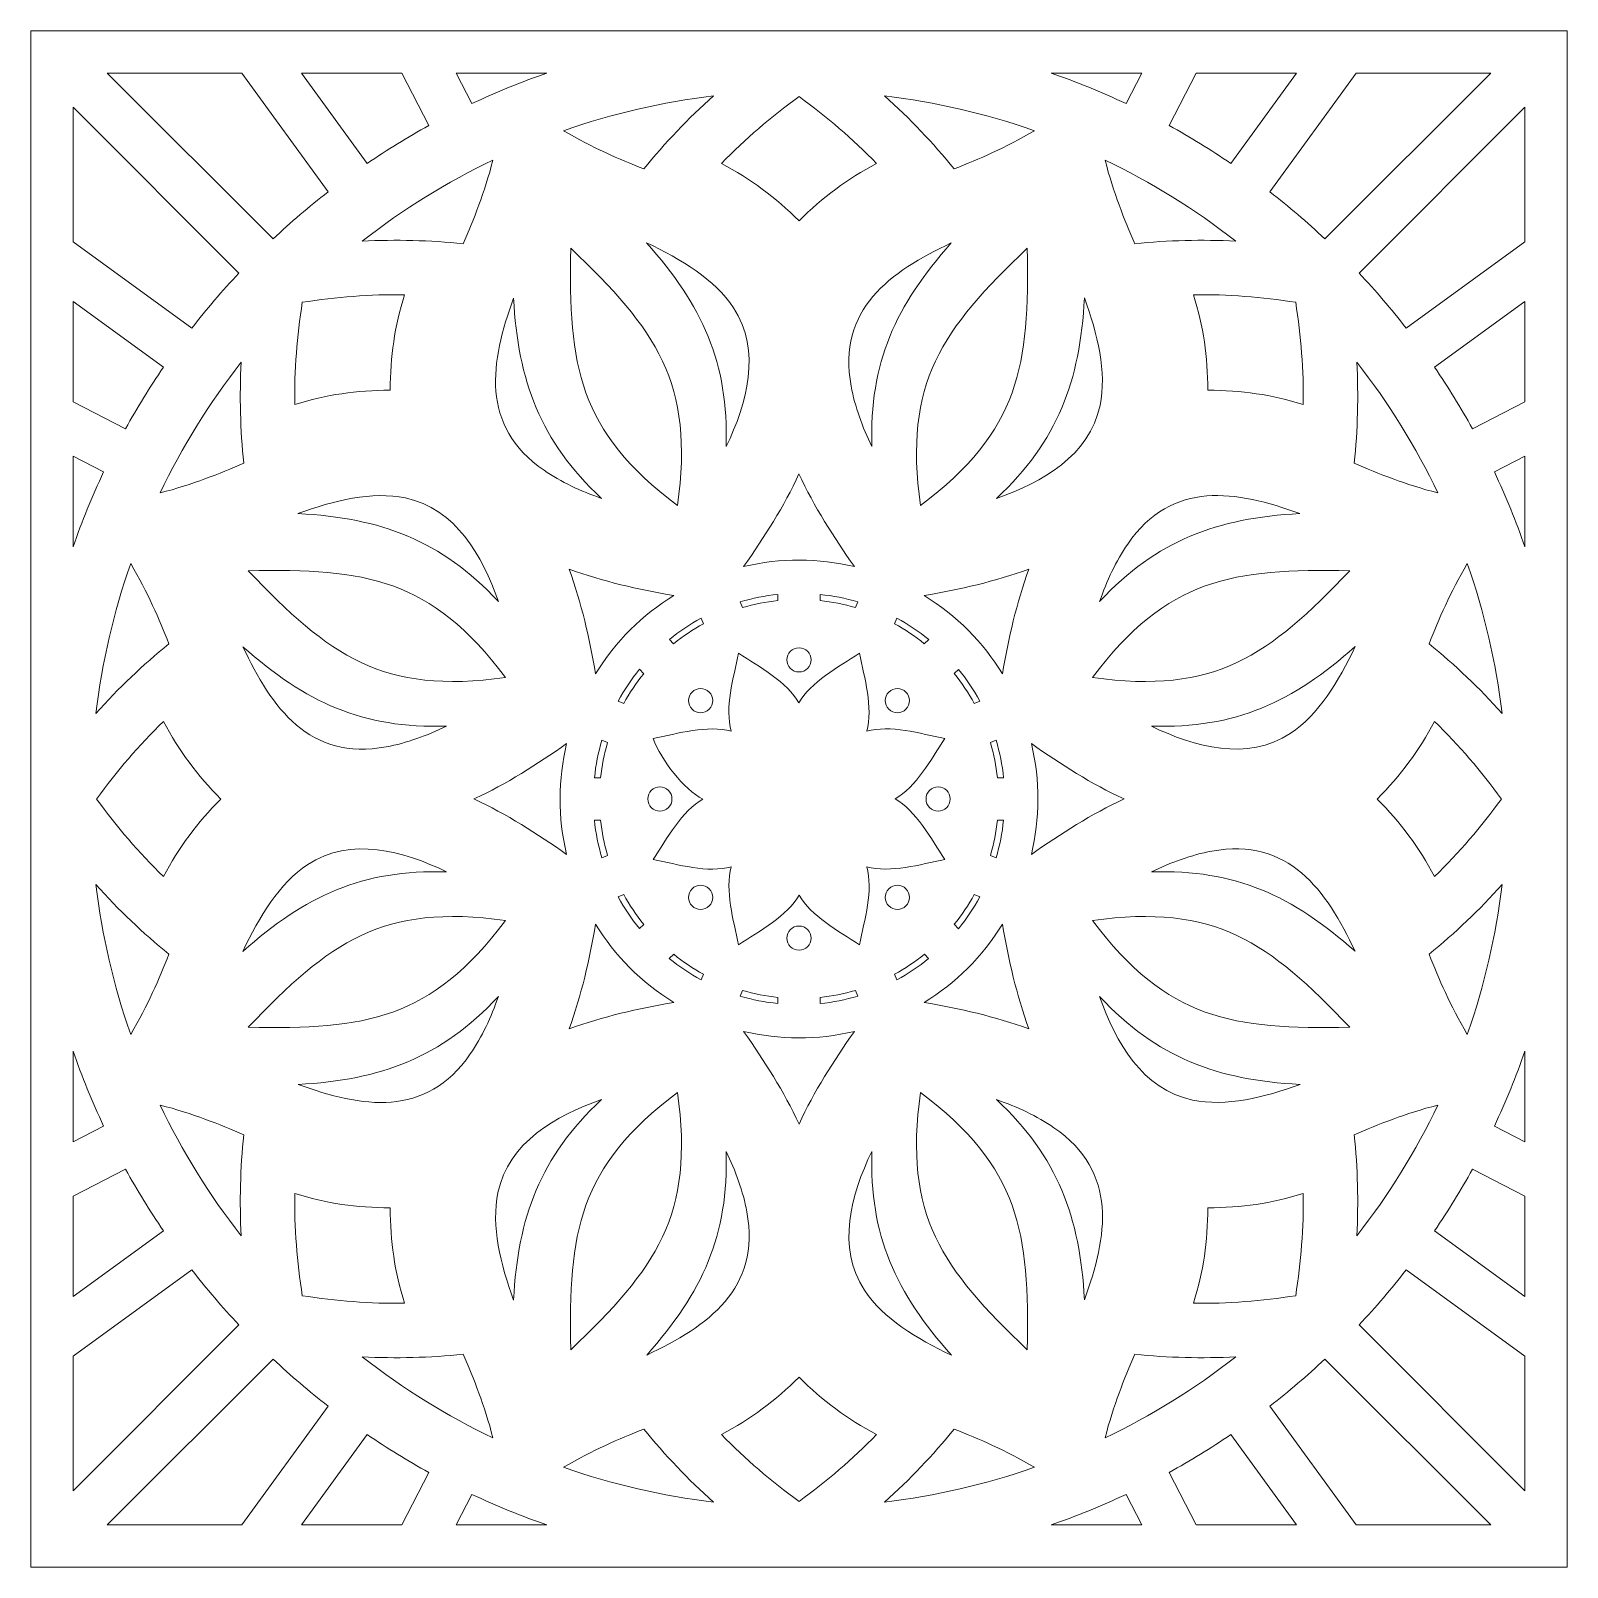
# Model space of a CAD drawing. Header units: centimetres. Extents: x -41.6 to 41.6, y -41.6 to 42.8.
# Drawn here: x -41.58 to -16.18, y -12.7 to 12.7 of the extents above; entities that cross this region are included whole.
import ezdxf

# ---------------------------------------------------------------- set-up
doc = ezdxf.new("R2010")
doc.units = ezdxf.units.CM
doc.header["$MEASUREMENT"] = 0
doc.layers.add('layer 1', color=7, linetype='Continuous')

msp = doc.modelspace()

# ---------------------------------------------------------------- linework, layer by layer
at = {"layer": 'layer 1', "color": 250, "lineweight": 9}
for points, knots in [([(-41.58354, 12.69586), (-41.58354, 12.69586), (-41.58353, -12.70415), (-41.58353, -12.70415), (-41.58353, -12.70415), (-41.58353, -12.70415), (-16.18353, -12.70415), (-16.18353, -12.70415), (-16.18353, -12.70415), (-16.18353, -12.70415), (-16.18353, 12.69585), (-16.18353, 12.69585), (-16.18353, 12.69585), (-16.18353, 12.69585), (-41.58354, 12.69586), (-41.58354, 12.69586)], [0, 0, 0, 0, 0.2, 0.2, 0.2, 0.2, 0.4, 0.4, 0.4, 0.4, 0.6, 0.6, 0.6, 0.6, 1, 1, 1, 1]), ([(-36.66904, 10.03122), (-36.98062, 9.78886), (-37.28351, 9.52997), (-37.57652, 9.25455), (-37.57652, 9.25455), (-37.57652, 9.25455), (-40.31782, 11.99586), (-40.31782, 11.99586), (-40.31782, 11.99586), (-40.31782, 11.99586), (-38.09644, 11.99585), (-38.09644, 11.99585), (-38.09644, 11.99585), (-38.09644, 11.99585), (-36.66904, 10.03122), (-36.66904, 10.03122)], [0, 0, 0, 0, 0.2, 0.2, 0.2, 0.2, 0.4, 0.4, 0.4, 0.4, 0.6, 0.6, 0.6, 0.6, 1, 1, 1, 1]), ([(-35.00419, 11.12734), (-35.35106, 10.9364), (-35.6909, 10.72803), (-36.02241, 10.50223), (-36.02241, 10.50223), (-36.02241, 10.50223), (-37.10759, 11.99585), (-37.10759, 11.99585), (-37.10759, 11.99585), (-37.10759, 11.99585), (-35.44673, 11.99585), (-35.44673, 11.99585), (-35.44673, 11.99585), (-35.44673, 11.99585), (-35.00419, 11.12734), (-35.00419, 11.12734)], [0, 0, 0, 0, 0.2, 0.2, 0.2, 0.2, 0.4, 0.4, 0.4, 0.4, 0.6, 0.6, 0.6, 0.6, 1, 1, 1, 1]), ([(-34.29148, 11.49067), (-34.29148, 11.49067), (-34.54887, 11.99585), (-34.54887, 11.99585), (-34.54887, 11.99585), (-34.54887, 11.99585), (-33.0504, 11.99585), (-33.0504, 11.99585), (-33.0504, 11.99585), (-33.47085, 11.85019), (-33.88518, 11.6818), (-34.29148, 11.49067)], [0, 0, 0, 0, 0.25, 0.25, 0.25, 0.25, 0.5, 0.5, 0.5, 0.5, 1, 1, 1, 1]), ([(-23.47556, 11.49073), (-23.88186, 11.68185), (-24.29618, 11.85025), (-24.71664, 11.99591), (-24.71664, 11.99591), (-24.71664, 11.99591), (-23.21817, 11.99591), (-23.21817, 11.99591), (-23.21817, 11.99591), (-23.21817, 11.99591), (-23.47556, 11.49073), (-23.47556, 11.49073)], [0, 0, 0, 0, 0.25, 0.25, 0.25, 0.25, 0.5, 0.5, 0.5, 0.5, 1, 1, 1, 1]), ([(-22.76284, 11.1274), (-22.76284, 11.1274), (-22.32031, 11.99591), (-22.32031, 11.99591), (-22.32031, 11.99591), (-22.32031, 11.99591), (-20.65944, 11.99591), (-20.65944, 11.99591), (-20.65944, 11.99591), (-20.65944, 11.99591), (-21.74463, 10.50229), (-21.74463, 10.50229), (-21.74463, 10.50229), (-22.07614, 10.72809), (-22.41597, 10.93646), (-22.76284, 11.1274)], [0, 0, 0, 0, 0.2, 0.2, 0.2, 0.2, 0.4, 0.4, 0.4, 0.4, 0.6, 0.6, 0.6, 0.6, 1, 1, 1, 1]), ([(-21.098, 10.03128), (-21.098, 10.03128), (-19.6706, 11.99591), (-19.6706, 11.99591), (-19.6706, 11.99591), (-19.6706, 11.99591), (-17.44921, 11.99591), (-17.44921, 11.99591), (-17.44921, 11.99591), (-17.44921, 11.99591), (-20.19052, 9.25461), (-20.19052, 9.25461), (-20.19052, 9.25461), (-20.48353, 9.53003), (-20.78642, 9.78892), (-21.098, 10.03128)], [0, 0, 0, 0, 0.2, 0.2, 0.2, 0.2, 0.4, 0.4, 0.4, 0.4, 0.6, 0.6, 0.6, 0.6, 1, 1, 1, 1]), ([(-38.91891, 7.78143), (-38.91891, 7.78143), (-40.88355, 9.20883), (-40.88355, 9.20883), (-40.88355, 9.20883), (-40.88355, 9.20883), (-40.88355, 11.43022), (-40.88355, 11.43022), (-40.88355, 11.43022), (-40.88355, 11.43022), (-38.14225, 8.68891), (-38.14225, 8.68891), (-38.14225, 8.68891), (-38.41767, 8.3959), (-38.67656, 8.09301), (-38.91891, 7.78143)], [0, 0, 0, 0, 0.2, 0.2, 0.2, 0.2, 0.4, 0.4, 0.4, 0.4, 0.6, 0.6, 0.6, 0.6, 1, 1, 1, 1]), ([(-31.4481, 10.41054), (-31.8589, 10.57587), (-32.29318, 10.75636), (-32.77517, 11.04293), (-32.77517, 11.04293), (-31.96924, 11.32643), (-31.13837, 11.51875), (-30.29872, 11.62039), (-30.29872, 11.62039), (-30.71527, 11.24659), (-31.10077, 10.84185), (-31.4481, 10.41054)], [0, 0, 0, 0, 0.25, 0.25, 0.25, 0.25, 0.5, 0.5, 0.5, 0.5, 1, 1, 1, 1]), ([(-28.88353, 9.5519), (-29.27422, 9.94474), (-29.68222, 10.24531), (-30.16562, 10.50171), (-30.16562, 10.50171), (-29.77143, 10.90631), (-29.34092, 11.27609), (-28.88353, 11.60732), (-28.88353, 11.60732), (-28.42611, 11.27607), (-27.99558, 10.90626), (-27.60137, 10.50164), (-27.60137, 10.50164), (-28.08496, 10.24516), (-28.49265, 9.94499), (-28.88353, 9.5519)], [0, 0, 0, 0, 0.2, 0.2, 0.2, 0.2, 0.4, 0.4, 0.4, 0.4, 0.6, 0.6, 0.6, 0.6, 1, 1, 1, 1]), ([(-26.31894, 10.41053), (-26.66628, 10.84185), (-27.05178, 11.24659), (-27.46833, 11.62039), (-27.46833, 11.62039), (-26.62867, 11.51861), (-25.79781, 11.32638), (-24.99189, 11.04293), (-24.99189, 11.04293), (-25.47388, 10.75636), (-25.90813, 10.57587), (-26.31894, 10.41053)], [0, 0, 0, 0, 0.25, 0.25, 0.25, 0.25, 0.5, 0.5, 0.5, 0.5, 1, 1, 1, 1]), ([(-18.84821, 7.7814), (-19.09056, 8.09298), (-19.34946, 8.39587), (-19.62487, 8.68888), (-19.62487, 8.68888), (-19.62487, 8.68888), (-16.88357, 11.43019), (-16.88357, 11.43019), (-16.88357, 11.43019), (-16.88357, 11.43019), (-16.88358, 9.2088), (-16.88358, 9.2088), (-16.88358, 9.2088), (-16.88358, 9.2088), (-18.84821, 7.7814), (-18.84821, 7.7814)], [0, 0, 0, 0, 0.2, 0.2, 0.2, 0.2, 0.4, 0.4, 0.4, 0.4, 0.6, 0.6, 0.6, 0.6, 1, 1, 1, 1]), ([(-34.43438, 9.17358), (-34.98502, 9.23297), (-35.54388, 9.24658), (-36.10279, 9.21633), (-36.10279, 9.21633), (-35.42342, 9.74961), (-34.69872, 10.19698), (-33.94322, 10.55888), (-33.94322, 10.55888), (-34.0814, 10.01554), (-34.26083, 9.58092), (-34.43438, 9.17358)], [0, 0, 0, 0, 0.25, 0.25, 0.25, 0.25, 0.5, 0.5, 0.5, 0.5, 1, 1, 1, 1]), ([(-23.33267, 9.17358), (-23.50621, 9.58091), (-23.68564, 10.01553), (-23.82381, 10.55888), (-23.82381, 10.55888), (-23.06835, 10.19701), (-22.34362, 9.74958), (-21.66426, 9.21633), (-21.66426, 9.21633), (-22.22317, 9.24658), (-22.78203, 9.23297), (-23.33267, 9.17358)], [0, 0, 0, 0, 0.25, 0.25, 0.25, 0.25, 0.5, 0.5, 0.5, 0.5, 1, 1, 1, 1]), ([(-30.08747, 5.82048), (-30.04592, 7.21204), (-30.4821, 8.15971), (-31.40359, 9.18929), (-31.40359, 9.18929), (-30.83342, 8.92212), (-30.27186, 8.58506), (-29.96599, 8.11587), (-29.96599, 8.11587), (-29.50067, 7.40215), (-29.7418, 6.5409), (-30.08747, 5.82048)], [0, 0, 0, 0, 0.25, 0.25, 0.25, 0.25, 0.5, 0.5, 0.5, 0.5, 1, 1, 1, 1]), ([(-28.02134, 6.81919), (-28.25381, 8.09339), (-27.3791, 8.71403), (-26.36539, 9.18713), (-26.36539, 9.18713), (-27.28577, 8.15817), (-27.7211, 7.2108), (-27.67958, 5.8205), (-27.67958, 5.8205), (-27.83512, 6.14466), (-27.96003, 6.48313), (-28.02134, 6.81919)], [0, 0, 0, 0, 0.25, 0.25, 0.25, 0.25, 0.5, 0.5, 0.5, 0.5, 1, 1, 1, 1]), ([(-30.89251, 4.84597), (-32.53754, 6.08646), (-32.69451, 7.15712), (-32.65513, 9.10128), (-32.65513, 9.10128), (-31.25253, 7.75441), (-30.60646, 6.88635), (-30.89251, 4.84597)], [0, 0, 0, 0, 0.33333333, 0.33333333, 0.33333333, 0.33333333, 1, 1, 1, 1]), ([(-26.87454, 4.84596), (-27.16058, 6.88634), (-26.51452, 7.75441), (-25.11193, 9.10129), (-25.11193, 9.10129), (-25.07254, 7.15712), (-25.22951, 6.08647), (-26.87454, 4.84596)], [0, 0, 0, 0, 0.33333333, 0.33333333, 0.33333333, 0.33333333, 1, 1, 1, 1]), ([(-40.01503, 6.11658), (-40.01503, 6.11658), (-40.88355, 6.55912), (-40.88355, 6.55912), (-40.88355, 6.55912), (-40.88355, 6.55912), (-40.88355, 8.21999), (-40.88355, 8.21999), (-40.88355, 8.21999), (-40.88355, 8.21999), (-39.38992, 7.1348), (-39.38992, 7.1348), (-39.38992, 7.1348), (-39.61572, 6.80329), (-39.82409, 6.46345), (-40.01503, 6.11658)], [0, 0, 0, 0, 0.2, 0.2, 0.2, 0.2, 0.4, 0.4, 0.4, 0.4, 0.6, 0.6, 0.6, 0.6, 1, 1, 1, 1]), ([(-35.64067, 6.75299), (-36.19471, 6.75451), (-36.69577, 6.67854), (-37.21887, 6.51804), (-37.21887, 6.51804), (-37.22623, 7.08287), (-37.18329, 7.64876), (-37.09408, 8.2064), (-37.09408, 8.2064), (-36.53641, 8.29562), (-35.97048, 8.33855), (-35.40563, 8.33119), (-35.40563, 8.33119), (-35.56622, 7.80788), (-35.64224, 7.30735), (-35.64067, 6.75299)], [0, 0, 0, 0, 0.2, 0.2, 0.2, 0.2, 0.4, 0.4, 0.4, 0.4, 0.6, 0.6, 0.6, 0.6, 1, 1, 1, 1]), ([(-33.09871, 5.43034), (-34.16408, 6.16694), (-33.98442, 7.22433), (-33.60216, 8.27566), (-33.60216, 8.27566), (-33.52537, 6.89726), (-33.1633, 5.91955), (-32.15085, 4.96582), (-32.15085, 4.96582), (-32.49005, 5.08505), (-32.81771, 5.23606), (-33.09871, 5.43034)], [0, 0, 0, 0, 0.25, 0.25, 0.25, 0.25, 0.5, 0.5, 0.5, 0.5, 1, 1, 1, 1]), ([(-25.6162, 4.9658), (-24.60284, 5.92041), (-24.24116, 6.89894), (-24.16474, 8.27855), (-24.16474, 8.27855), (-23.95048, 7.68645), (-23.79173, 7.05103), (-23.90721, 6.50299), (-23.90721, 6.50299), (-24.08286, 5.66927), (-24.86237, 5.23078), (-25.6162, 4.9658)], [0, 0, 0, 0, 0.25, 0.25, 0.25, 0.25, 0.5, 0.5, 0.5, 0.5, 1, 1, 1, 1]), ([(-20.54819, 6.51795), (-21.07149, 6.67854), (-21.57202, 6.75456), (-22.12638, 6.75299), (-22.12638, 6.75299), (-22.12486, 7.30703), (-22.20083, 7.80809), (-22.36134, 8.33119), (-22.36134, 8.33119), (-21.79651, 8.33855), (-21.23061, 8.29561), (-20.67298, 8.2064), (-20.67298, 8.2064), (-20.58375, 7.64873), (-20.54082, 7.0828), (-20.54819, 6.51795)], [0, 0, 0, 0, 0.2, 0.2, 0.2, 0.2, 0.4, 0.4, 0.4, 0.4, 0.6, 0.6, 0.6, 0.6, 1, 1, 1, 1]), ([(-17.75209, 6.11656), (-17.94303, 6.46343), (-18.1514, 6.80326), (-18.3772, 7.13477), (-18.3772, 7.13477), (-18.3772, 7.13477), (-16.88358, 8.21996), (-16.88358, 8.21996), (-16.88358, 8.21996), (-16.88358, 8.21996), (-16.88358, 6.55909), (-16.88358, 6.55909), (-16.88358, 6.55909), (-16.88358, 6.55909), (-17.75209, 6.11656), (-17.75209, 6.11656)], [0, 0, 0, 0, 0.2, 0.2, 0.2, 0.2, 0.4, 0.4, 0.4, 0.4, 0.6, 0.6, 0.6, 0.6, 1, 1, 1, 1]), ([(-38.06125, 5.54672), (-38.46858, 5.37317), (-38.9032, 5.19375), (-39.44654, 5.05558), (-39.44654, 5.05558), (-39.08464, 5.81106), (-38.63727, 6.53576), (-38.104, 7.21512), (-38.104, 7.21512), (-38.13425, 6.65621), (-38.12063, 6.09736), (-38.06125, 5.54672)], [0, 0, 0, 0, 0.25, 0.25, 0.25, 0.25, 0.5, 0.5, 0.5, 0.5, 1, 1, 1, 1]), ([(-18.3205, 5.05556), (-18.86384, 5.19374), (-19.29847, 5.37317), (-19.70581, 5.54671), (-19.70581, 5.54671), (-19.64642, 6.09736), (-19.6328, 6.65621), (-19.66305, 7.21512), (-19.66305, 7.21512), (-19.12979, 6.53576), (-18.68237, 5.81103), (-18.3205, 5.05556)], [0, 0, 0, 0, 0.25, 0.25, 0.25, 0.25, 0.5, 0.5, 0.5, 0.5, 1, 1, 1, 1]), ([(-40.37837, 5.40387), (-40.56949, 4.99757), (-40.73789, 4.58324), (-40.88355, 4.16279), (-40.88355, 4.16279), (-40.88355, 4.16279), (-40.88355, 5.66126), (-40.88355, 5.66126), (-40.88355, 5.66126), (-40.88355, 5.66126), (-40.37837, 5.40387), (-40.37837, 5.40387)], [0, 0, 0, 0, 0.25, 0.25, 0.25, 0.25, 0.5, 0.5, 0.5, 0.5, 1, 1, 1, 1]), ([(-17.38876, 5.40384), (-17.38876, 5.40384), (-16.88358, 5.66123), (-16.88358, 5.66123), (-16.88358, 5.66123), (-16.88358, 5.66123), (-16.88358, 4.16276), (-16.88358, 4.16276), (-16.88358, 4.16276), (-17.02923, 4.58322), (-17.19763, 4.99754), (-17.38876, 5.40384)], [0, 0, 0, 0, 0.25, 0.25, 0.25, 0.25, 0.5, 0.5, 0.5, 0.5, 1, 1, 1, 1]), ([(-27.96845, 3.83731), (-28.5578, 3.97823), (-29.18359, 3.9849), (-29.79842, 3.8377), (-29.79842, 3.8377), (-29.45533, 4.32477), (-29.13193, 4.83051), (-28.88356, 5.3709), (-28.88356, 5.3709), (-28.63514, 4.83038), (-28.31165, 4.32448), (-27.96845, 3.83731)], [0, 0, 0, 0, 0.25, 0.25, 0.25, 0.25, 0.5, 0.5, 0.5, 0.5, 1, 1, 1, 1]), ([(-33.85348, 3.26317), (-34.80809, 4.27653), (-35.78662, 4.63821), (-37.16623, 4.71463), (-37.16623, 4.71463), (-36.57413, 4.92889), (-35.93871, 5.08764), (-35.39067, 4.97216), (-35.39067, 4.97216), (-34.55695, 4.79651), (-34.11846, 4.01701), (-33.85348, 3.26317)], [0, 0, 0, 0, 0.25, 0.25, 0.25, 0.25, 0.5, 0.5, 0.5, 0.5, 1, 1, 1, 1]), ([(-23.91356, 3.26317), (-23.79432, 3.60237), (-23.64331, 3.93003), (-23.44904, 4.21103), (-23.44904, 4.21103), (-22.71243, 5.2764), (-21.65504, 5.09674), (-20.60372, 4.71448), (-20.60372, 4.71448), (-21.98211, 4.63769), (-22.95982, 4.27562), (-23.91356, 3.26317)], [0, 0, 0, 0, 0.25, 0.25, 0.25, 0.25, 0.5, 0.5, 0.5, 0.5, 1, 1, 1, 1]), ([(-39.2982, 2.56044), (-39.72951, 2.21311), (-40.13426, 1.82761), (-40.50806, 1.41106), (-40.50806, 1.41106), (-40.40629, 2.2507), (-40.21406, 3.08157), (-39.9306, 3.88749), (-39.9306, 3.88749), (-39.64403, 3.40551), (-39.46354, 2.97125), (-39.2982, 2.56044)], [0, 0, 0, 0, 0.25, 0.25, 0.25, 0.25, 0.5, 0.5, 0.5, 0.5, 1, 1, 1, 1]), ([(-18.46885, 2.56044), (-18.30351, 2.97124), (-18.12303, 3.40551), (-17.83646, 3.8875), (-17.83646, 3.8875), (-17.55297, 3.08157), (-17.36066, 2.2507), (-17.25899, 1.41106), (-17.25899, 1.41106), (-17.63279, 1.82761), (-18.03754, 2.21311), (-18.46885, 2.56044)], [0, 0, 0, 0, 0.25, 0.25, 0.25, 0.25, 0.5, 0.5, 0.5, 0.5, 1, 1, 1, 1]), ([(-33.73364, 2.00484), (-35.77402, 1.71879), (-36.64209, 2.36485), (-37.98897, 3.76744), (-37.98897, 3.76744), (-36.0448, 3.80683), (-34.97415, 3.64986), (-33.73364, 2.00484)], [0, 0, 0, 0, 0.33333333, 0.33333333, 0.33333333, 0.33333333, 1, 1, 1, 1]), ([(-32.24703, 2.06554), (-32.34883, 2.65255), (-32.47776, 3.23885), (-32.68425, 3.79657), (-32.68425, 3.79657), (-32.1264, 3.59003), (-31.53992, 3.46104), (-30.95277, 3.35925), (-30.95277, 3.35925), (-31.46914, 3.04215), (-31.91635, 2.60438), (-32.24703, 2.06554)], [0, 0, 0, 0, 0.25, 0.25, 0.25, 0.25, 0.5, 0.5, 0.5, 0.5, 1, 1, 1, 1]), ([(-25.52018, 2.06513), (-25.83727, 2.5815), (-26.27505, 3.02871), (-26.81389, 3.35939), (-26.81389, 3.35939), (-26.22688, 3.46119), (-25.64058, 3.59013), (-25.08286, 3.79662), (-25.08286, 3.79662), (-25.28939, 3.23876), (-25.41838, 2.65228), (-25.52018, 2.06513)], [0, 0, 0, 0, 0.25, 0.25, 0.25, 0.25, 0.5, 0.5, 0.5, 0.5, 1, 1, 1, 1]), ([(-19.77809, 3.76745), (-21.12497, 2.36485), (-21.99302, 1.71878), (-24.0334, 2.00483), (-24.0334, 2.00483), (-22.79291, 3.64986), (-21.72225, 3.80683), (-19.77809, 3.76745)], [0, 0, 0, 0, 0.33333333, 0.33333333, 0.33333333, 0.33333333, 1, 1, 1, 1]), ([(-29.81553, 3.16051), (-29.81553, 3.16051), (-29.85408, 3.25358), (-29.85408, 3.25358), (-29.85408, 3.25358), (-29.65155, 3.31412), (-29.44377, 3.35573), (-29.23354, 3.37766), (-29.23354, 3.37766), (-29.23354, 3.37766), (-29.23353, 3.27572), (-29.23353, 3.27572), (-29.23353, 3.27572), (-29.43061, 3.25504), (-29.62542, 3.21646), (-29.81553, 3.16051)], [0, 0, 0, 0, 0.2, 0.2, 0.2, 0.2, 0.4, 0.4, 0.4, 0.4, 0.6, 0.6, 0.6, 0.6, 1, 1, 1, 1]), ([(-27.95176, 3.15999), (-28.14174, 3.21632), (-28.33649, 3.25522), (-28.53353, 3.27628), (-28.53353, 3.27628), (-28.53353, 3.27628), (-28.53353, 3.37701), (-28.53353, 3.37701), (-28.53353, 3.37701), (-28.32326, 3.35544), (-28.11537, 3.31438), (-27.91275, 3.25419), (-27.91275, 3.25419), (-27.91275, 3.25419), (-27.95176, 3.15999), (-27.95176, 3.15999)], [0, 0, 0, 0, 0.2, 0.2, 0.2, 0.2, 0.4, 0.4, 0.4, 0.4, 0.6, 0.6, 0.6, 0.6, 1, 1, 1, 1]), ([(-31.02686, 2.6342), (-30.86292, 2.76763), (-30.68687, 2.88559), (-30.50103, 2.9863), (-30.50103, 2.9863), (-30.50103, 2.9863), (-30.46202, 2.89212), (-30.46202, 2.89212), (-30.46202, 2.89212), (-30.6362, 2.79759), (-30.8014, 2.6874), (-30.95563, 2.56295), (-30.95563, 2.56295), (-30.95563, 2.56295), (-31.02686, 2.6342), (-31.02686, 2.6342)], [0, 0, 0, 0, 0.2, 0.2, 0.2, 0.2, 0.4, 0.4, 0.4, 0.4, 0.6, 0.6, 0.6, 0.6, 1, 1, 1, 1]), ([(-26.81184, 2.56257), (-26.96581, 2.68731), (-27.13084, 2.79778), (-27.30483, 2.89264), (-27.30483, 2.89264), (-27.30483, 2.89264), (-27.26628, 2.9857), (-27.26628, 2.9857), (-27.26628, 2.9857), (-27.08026, 2.88531), (-26.9039, 2.76781), (-26.73975, 2.63466), (-26.73975, 2.63466), (-26.73975, 2.63466), (-26.81184, 2.56257), (-26.81184, 2.56257)], [0, 0, 0, 0, 0.2, 0.2, 0.2, 0.2, 0.4, 0.4, 0.4, 0.4, 0.6, 0.6, 0.6, 0.6, 1, 1, 1, 1]), ([(-35.70687, 0.85803), (-36.98107, 0.62556), (-37.60171, 1.50027), (-38.07481, 2.51398), (-38.07481, 2.51398), (-37.04585, 1.5936), (-36.09848, 1.15827), (-34.70818, 1.19979), (-34.70818, 1.19979), (-35.03234, 1.04425), (-35.37081, 0.91934), (-35.70687, 0.85803)], [0, 0, 0, 0, 0.25, 0.25, 0.25, 0.25, 0.5, 0.5, 0.5, 0.5, 1, 1, 1, 1]), ([(-29.88173, -2.41353), (-29.96956, -2.00469), (-30.10748, -1.51533), (-30.00361, -1.12539), (-30.00361, -1.12539), (-30.38457, -1.23168), (-30.8876, -1.08912), (-31.29308, -1.002), (-31.29308, -1.002), (-31.06873, -0.65489), (-30.81446, -0.19991), (-30.47205, -0.00495), (-30.47205, -0.00495), (-30.7887, 0.1555), (-31.15891, 0.63616), (-31.29296, 0.99409), (-31.29296, 0.99409), (-30.88412, 1.08193), (-30.39476, 1.21984), (-30.00481, 1.11597), (-30.00481, 1.11597), (-30.11111, 1.49693), (-29.96855, 1.99996), (-29.88143, 2.40545), (-29.88143, 2.40545), (-29.53432, 2.18109), (-29.07934, 1.92683), (-28.88438, 1.58441), (-28.88438, 1.58441), (-28.69639, 1.92261), (-28.22985, 2.18266), (-27.88534, 2.40532), (-27.88534, 2.40532), (-27.7975, 1.99648), (-27.65959, 1.50712), (-27.76345, 1.11718), (-27.76345, 1.11718), (-27.3825, 1.22348), (-26.87947, 1.08091), (-26.47398, 0.99379), (-26.47398, 0.99379), (-26.69834, 0.64668), (-26.9526, 0.1917), (-27.29502, -0.00326), (-27.29502, -0.00326), (-26.95682, -0.19125), (-26.69677, -0.65779), (-26.47411, -1.0023), (-26.47411, -1.0023), (-26.88294, -1.09014), (-27.3723, -1.22805), (-27.76225, -1.12418), (-27.76225, -1.12418), (-27.65595, -1.50514), (-27.79852, -2.00817), (-27.88564, -2.41366), (-27.88564, -2.41366), (-28.23275, -2.1893), (-28.68773, -1.93504), (-28.88268, -1.59262), (-28.88268, -1.59262), (-29.07068, -1.93082), (-29.53722, -2.19087), (-29.88173, -2.41353)], [0, 0, 0, 0, 0.05882353, 0.05882353, 0.05882353, 0.05882353, 0.11764706, 0.11764706, 0.11764706, 0.11764706, 0.17647059, 0.17647059, 0.17647059, 0.17647059, 0.23529412, 0.23529412, 0.23529412, 0.23529412, 0.29411765, 0.29411765, 0.29411765, 0.29411765, 0.35294118, 0.35294118, 0.35294118, 0.35294118, 0.41176471, 0.41176471, 0.41176471, 0.41176471, 0.47058824, 0.47058824, 0.47058824, 0.47058824, 0.52941176, 0.52941176, 0.52941176, 0.52941176, 0.58823529, 0.58823529, 0.58823529, 0.58823529, 0.64705882, 0.64705882, 0.64705882, 0.64705882, 0.70588235, 0.70588235, 0.70588235, 0.70588235, 0.76470588, 0.76470588, 0.76470588, 0.76470588, 0.82352941, 0.82352941, 0.82352941, 0.82352941, 0.88235294, 0.88235294, 0.88235294, 0.88235294, 1, 1, 1, 1]), ([(-29.08371, 2.29572), (-29.08371, 2.40625), (-28.99407, 2.4959), (-28.88353, 2.4959), (-28.88353, 2.4959), (-28.773, 2.4959), (-28.68335, 2.40625), (-28.68336, 2.29572), (-28.68336, 2.29572), (-28.68334, 2.18518), (-28.77298, 2.09554), (-28.88353, 2.09554), (-28.88353, 2.09554), (-28.99408, 2.09554), (-29.08372, 2.18518), (-29.08371, 2.29572)], [0, 0, 0, 0, 0.2, 0.2, 0.2, 0.2, 0.4, 0.4, 0.4, 0.4, 0.6, 0.6, 0.6, 0.6, 1, 1, 1, 1]), ([(-23.0589, 1.19979), (-21.66733, 1.15824), (-20.71966, 1.59442), (-19.69008, 2.51591), (-19.69008, 2.51591), (-19.95725, 1.94574), (-20.29431, 1.38418), (-20.7635, 1.07831), (-20.7635, 1.07831), (-21.47723, 0.61299), (-22.33847, 0.85412), (-23.0589, 1.19979)], [0, 0, 0, 0, 0.25, 0.25, 0.25, 0.25, 0.5, 0.5, 0.5, 0.5, 1, 1, 1, 1]), ([(-31.78029, 1.5746), (-31.78029, 1.5746), (-31.87335, 1.61315), (-31.87335, 1.61315), (-31.87335, 1.61315), (-31.77296, 1.79916), (-31.65546, 1.97552), (-31.5223, 2.13967), (-31.5223, 2.13967), (-31.5223, 2.13967), (-31.45021, 2.06758), (-31.45021, 2.06758), (-31.45021, 2.06758), (-31.57496, 1.91362), (-31.68543, 1.74859), (-31.78029, 1.5746)], [0, 0, 0, 0, 0.2, 0.2, 0.2, 0.2, 0.4, 0.4, 0.4, 0.4, 0.6, 0.6, 0.6, 0.6, 1, 1, 1, 1]), ([(-25.98731, 1.57438), (-26.08183, 1.74856), (-26.19203, 1.91377), (-26.31647, 2.06799), (-26.31647, 2.06799), (-26.31647, 2.06799), (-26.24523, 2.13922), (-26.24523, 2.13922), (-26.24523, 2.13922), (-26.1118, 1.97529), (-25.99384, 1.79924), (-25.89313, 1.6134), (-25.89313, 1.6134), (-25.89313, 1.6134), (-25.98731, 1.57438), (-25.98731, 1.57438)], [0, 0, 0, 0, 0.2, 0.2, 0.2, 0.2, 0.4, 0.4, 0.4, 0.4, 0.6, 0.6, 0.6, 0.6, 1, 1, 1, 1]), ([(-30.65131, 1.48056), (-30.72947, 1.55872), (-30.72946, 1.68551), (-30.6513, 1.76366), (-30.6513, 1.76366), (-30.57314, 1.84182), (-30.44636, 1.84183), (-30.3682, 1.76367), (-30.3682, 1.76367), (-30.29003, 1.68551), (-30.29004, 1.55873), (-30.3682, 1.48057), (-30.3682, 1.48057), (-30.44637, 1.4024), (-30.57314, 1.40239), (-30.65131, 1.48056)], [0, 0, 0, 0, 0.2, 0.2, 0.2, 0.2, 0.4, 0.4, 0.4, 0.4, 0.6, 0.6, 0.6, 0.6, 1, 1, 1, 1]), ([(-27.39886, 1.48057), (-27.47703, 1.55873), (-27.47703, 1.68551), (-27.39887, 1.76367), (-27.39887, 1.76367), (-27.32071, 1.84183), (-27.19392, 1.84182), (-27.11577, 1.76366), (-27.11577, 1.76366), (-27.03761, 1.68551), (-27.0376, 1.55872), (-27.11576, 1.48056), (-27.11576, 1.48056), (-27.19392, 1.40239), (-27.3207, 1.4024), (-27.39886, 1.48057)], [0, 0, 0, 0, 0.2, 0.2, 0.2, 0.2, 0.4, 0.4, 0.4, 0.4, 0.6, 0.6, 0.6, 0.6, 1, 1, 1, 1]), ([(-38.43958, -0.00415), (-38.83242, -0.39484), (-39.13299, -0.80285), (-39.38939, -1.28624), (-39.38939, -1.28624), (-39.79399, -0.89205), (-40.16377, -0.46155), (-40.495, -0.00415), (-40.495, -0.00415), (-40.16375, 0.45327), (-39.79394, 0.88379), (-39.38932, 1.278), (-39.38932, 1.278), (-39.13284, 0.79441), (-38.83267, 0.38672), (-38.43958, -0.00415)], [0, 0, 0, 0, 0.2, 0.2, 0.2, 0.2, 0.4, 0.4, 0.4, 0.4, 0.6, 0.6, 0.6, 0.6, 1, 1, 1, 1]), ([(-19.32747, -0.00415), (-18.93463, 0.38654), (-18.63406, 0.79454), (-18.37767, 1.27794), (-18.37767, 1.27794), (-17.97307, 0.88375), (-17.60328, 0.45324), (-17.27205, -0.00415), (-17.27205, -0.00415), (-17.6033, -0.46157), (-17.97311, -0.8921), (-18.37773, -1.28631), (-18.37773, -1.28631), (-18.63421, -0.80272), (-18.93438, -0.39503), (-19.32747, -0.00415)], [0, 0, 0, 0, 0.2, 0.2, 0.2, 0.2, 0.4, 0.4, 0.4, 0.4, 0.6, 0.6, 0.6, 0.6, 1, 1, 1, 1]), ([(-34.25853, -0.00413), (-33.71802, 0.24429), (-33.21212, 0.56778), (-32.72495, 0.91098), (-32.72495, 0.91098), (-32.86587, 0.32162), (-32.87253, -0.30416), (-32.72534, -0.91899), (-32.72534, -0.91899), (-33.21241, -0.57591), (-33.71815, -0.2525), (-34.25853, -0.00413)], [0, 0, 0, 0, 0.25, 0.25, 0.25, 0.25, 0.5, 0.5, 0.5, 0.5, 1, 1, 1, 1]), ([(-32.26466, 0.34589), (-32.24309, 0.55616), (-32.20202, 0.76405), (-32.14182, 0.96667), (-32.14182, 0.96667), (-32.14182, 0.96667), (-32.04763, 0.92766), (-32.04763, 0.92766), (-32.04763, 0.92766), (-32.10397, 0.73766), (-32.14287, 0.54293), (-32.16393, 0.34588), (-32.16393, 0.34588), (-32.16393, 0.34588), (-32.26466, 0.34589), (-32.26466, 0.34589)], [0, 0, 0, 0, 0.2, 0.2, 0.2, 0.2, 0.4, 0.4, 0.4, 0.4, 0.6, 0.6, 0.6, 0.6, 1, 1, 1, 1]), ([(-25.60371, 0.34589), (-25.62439, 0.54298), (-25.66297, 0.73778), (-25.71892, 0.92789), (-25.71892, 0.92789), (-25.71892, 0.92789), (-25.62585, 0.96644), (-25.62585, 0.96644), (-25.62585, 0.96644), (-25.56531, 0.76391), (-25.52369, 0.55613), (-25.50177, 0.3459), (-25.50177, 0.3459), (-25.50177, 0.3459), (-25.60371, 0.34589), (-25.60371, 0.34589)], [0, 0, 0, 0, 0.2, 0.2, 0.2, 0.2, 0.4, 0.4, 0.4, 0.4, 0.6, 0.6, 0.6, 0.6, 1, 1, 1, 1]), ([(-25.04212, -0.91919), (-24.9012, -0.32983), (-24.89453, 0.29595), (-25.04173, 0.91079), (-25.04173, 0.91079), (-24.55466, 0.5677), (-24.04892, 0.24429), (-23.50853, -0.00408), (-23.50853, -0.00408), (-24.04904, -0.2525), (-24.55495, -0.57598), (-25.04212, -0.91919)], [0, 0, 0, 0, 0.25, 0.25, 0.25, 0.25, 0.5, 0.5, 0.5, 0.5, 1, 1, 1, 1]), ([(-31.18336, -0.20428), (-31.29389, -0.20429), (-31.38354, -0.11464), (-31.38354, -0.0041), (-31.38354, -0.0041), (-31.38354, 0.10643), (-31.29389, 0.19608), (-31.18336, 0.19607), (-31.18336, 0.19607), (-31.07281, 0.19608), (-30.98317, 0.10644), (-30.98317, -0.0041), (-30.98317, -0.0041), (-30.98317, -0.11465), (-31.07281, -0.20429), (-31.18336, -0.20428)], [0, 0, 0, 0, 0.2, 0.2, 0.2, 0.2, 0.4, 0.4, 0.4, 0.4, 0.6, 0.6, 0.6, 0.6, 1, 1, 1, 1]), ([(-26.5837, -0.20428), (-26.69425, -0.20429), (-26.78389, -0.11465), (-26.78389, -0.0041), (-26.78389, -0.0041), (-26.78389, 0.10644), (-26.69425, 0.19608), (-26.5837, 0.19607), (-26.5837, 0.19607), (-26.47318, 0.19608), (-26.38353, 0.10643), (-26.38353, -0.0041), (-26.38353, -0.0041), (-26.38353, -0.11464), (-26.47318, -0.20429), (-26.5837, -0.20428)], [0, 0, 0, 0, 0.2, 0.2, 0.2, 0.2, 0.4, 0.4, 0.4, 0.4, 0.6, 0.6, 0.6, 0.6, 1, 1, 1, 1]), ([(-32.14122, -0.97466), (-32.20177, -0.77213), (-32.24338, -0.56435), (-32.26531, -0.35412), (-32.26531, -0.35412), (-32.26531, -0.35412), (-32.16336, -0.35412), (-32.16336, -0.35412), (-32.16336, -0.35412), (-32.14269, -0.5512), (-32.10411, -0.746), (-32.04815, -0.93611), (-32.04815, -0.93611), (-32.04815, -0.93611), (-32.14122, -0.97466), (-32.14122, -0.97466)], [0, 0, 0, 0, 0.2, 0.2, 0.2, 0.2, 0.4, 0.4, 0.4, 0.4, 0.6, 0.6, 0.6, 0.6, 1, 1, 1, 1]), ([(-25.71944, -0.93588), (-25.66311, -0.7459), (-25.62421, -0.55115), (-25.60315, -0.35411), (-25.60315, -0.35411), (-25.60315, -0.35411), (-25.50242, -0.35411), (-25.50242, -0.35411), (-25.50242, -0.35411), (-25.52398, -0.56437), (-25.56505, -0.77227), (-25.62524, -0.97489), (-25.62524, -0.97489), (-25.62524, -0.97489), (-25.71944, -0.93588), (-25.71944, -0.93588)], [0, 0, 0, 0, 0.2, 0.2, 0.2, 0.2, 0.4, 0.4, 0.4, 0.4, 0.6, 0.6, 0.6, 0.6, 1, 1, 1, 1]), ([(-37.00355, -1.08661), (-36.28983, -0.6213), (-35.42858, -0.86243), (-34.70816, -1.2081), (-34.70816, -1.2081), (-36.09972, -1.16655), (-37.04739, -1.60273), (-38.07697, -2.52422), (-38.07697, -2.52422), (-37.8098, -1.95404), (-37.47274, -1.39249), (-37.00355, -1.08661)], [0, 0, 0, 0, 0.25, 0.25, 0.25, 0.25, 0.5, 0.5, 0.5, 0.5, 1, 1, 1, 1]), ([(-19.69224, -2.52229), (-20.7212, -1.60191), (-21.66858, -1.16658), (-23.05888, -1.2081), (-23.05888, -1.2081), (-22.73472, -1.05256), (-22.39625, -0.92765), (-22.06018, -0.86634), (-22.06018, -0.86634), (-20.78599, -0.63387), (-20.16534, -1.50858), (-19.69224, -2.52229)], [0, 0, 0, 0, 0.25, 0.25, 0.25, 0.25, 0.5, 0.5, 0.5, 0.5, 1, 1, 1, 1]), ([(-40.50806, -1.41934), (-40.13426, -1.83589), (-39.72951, -2.22139), (-39.2982, -2.56872), (-39.2982, -2.56872), (-39.46354, -2.97952), (-39.64402, -3.41379), (-39.93059, -3.89578), (-39.93059, -3.89578), (-40.21408, -3.08985), (-40.4064, -2.25898), (-40.50806, -1.41934)], [0, 0, 0, 0, 0.25, 0.25, 0.25, 0.25, 0.5, 0.5, 0.5, 0.5, 1, 1, 1, 1]), ([(-30.6513, -1.77187), (-30.72946, -1.69372), (-30.72947, -1.56693), (-30.65131, -1.48877), (-30.65131, -1.48877), (-30.57314, -1.4106), (-30.44637, -1.41061), (-30.3682, -1.48877), (-30.3682, -1.48877), (-30.29004, -1.56694), (-30.29003, -1.69372), (-30.3682, -1.77188), (-30.3682, -1.77188), (-30.44636, -1.85004), (-30.57314, -1.85003), (-30.6513, -1.77187)], [0, 0, 0, 0, 0.2, 0.2, 0.2, 0.2, 0.4, 0.4, 0.4, 0.4, 0.6, 0.6, 0.6, 0.6, 1, 1, 1, 1]), ([(-27.39887, -1.77188), (-27.47703, -1.69372), (-27.47703, -1.56694), (-27.39886, -1.48877), (-27.39886, -1.48877), (-27.3207, -1.41061), (-27.19392, -1.4106), (-27.11576, -1.48877), (-27.11576, -1.48877), (-27.0376, -1.56693), (-27.03761, -1.69372), (-27.11577, -1.77187), (-27.11577, -1.77187), (-27.19392, -1.85003), (-27.32071, -1.85004), (-27.39887, -1.77188)], [0, 0, 0, 0, 0.2, 0.2, 0.2, 0.2, 0.4, 0.4, 0.4, 0.4, 0.6, 0.6, 0.6, 0.6, 1, 1, 1, 1]), ([(-18.46885, -2.56872), (-18.03754, -2.22139), (-17.63279, -1.83589), (-17.25899, -1.41934), (-17.25899, -1.41934), (-17.36076, -2.25898), (-17.553, -3.08985), (-17.83645, -3.89577), (-17.83645, -3.89577), (-18.12302, -3.41379), (-18.30351, -2.97953), (-18.46885, -2.56872)], [0, 0, 0, 0, 0.25, 0.25, 0.25, 0.25, 0.5, 0.5, 0.5, 0.5, 1, 1, 1, 1]), ([(-37.98896, -3.77576), (-36.64209, -2.37316), (-35.77403, -1.72709), (-33.73365, -2.01314), (-33.73365, -2.01314), (-34.97414, -3.65816), (-36.0448, -3.81514), (-37.98896, -3.77576)], [0, 0, 0, 0, 0.33333333, 0.33333333, 0.33333333, 0.33333333, 1, 1, 1, 1]), ([(-31.52183, -2.14744), (-31.65526, -1.98351), (-31.77323, -1.80746), (-31.87393, -1.62163), (-31.87393, -1.62163), (-31.87393, -1.62163), (-31.77975, -1.58261), (-31.77975, -1.58261), (-31.77975, -1.58261), (-31.68524, -1.75679), (-31.57504, -1.922), (-31.4506, -2.07621), (-31.4506, -2.07621), (-31.4506, -2.07621), (-31.52183, -2.14744), (-31.52183, -2.14744)], [0, 0, 0, 0, 0.2, 0.2, 0.2, 0.2, 0.4, 0.4, 0.4, 0.4, 0.6, 0.6, 0.6, 0.6, 1, 1, 1, 1]), ([(-26.31686, -2.0758), (-26.19212, -1.92183), (-26.08165, -1.7568), (-25.98679, -1.58281), (-25.98679, -1.58281), (-25.98679, -1.58281), (-25.89373, -1.62136), (-25.89373, -1.62136), (-25.89373, -1.62136), (-25.99412, -1.80738), (-26.11162, -1.98373), (-26.24477, -2.14789), (-26.24477, -2.14789), (-26.24477, -2.14789), (-26.31686, -2.0758), (-26.31686, -2.0758)], [0, 0, 0, 0, 0.2, 0.2, 0.2, 0.2, 0.4, 0.4, 0.4, 0.4, 0.6, 0.6, 0.6, 0.6, 1, 1, 1, 1]), ([(-19.77808, -3.77575), (-21.72225, -3.81514), (-22.7929, -3.65817), (-24.03341, -2.01314), (-24.03341, -2.01314), (-21.99303, -1.7271), (-21.12497, -2.37316), (-19.77808, -3.77575)], [0, 0, 0, 0, 0.33333333, 0.33333333, 0.33333333, 0.33333333, 1, 1, 1, 1]), ([(-32.68421, -3.80482), (-32.47767, -3.24697), (-32.34868, -2.66049), (-32.24689, -2.07334), (-32.24689, -2.07334), (-31.92979, -2.58971), (-31.49201, -3.03692), (-30.95318, -3.3676), (-30.95318, -3.3676), (-31.54018, -3.4694), (-32.12649, -3.59834), (-32.68421, -3.80482)], [0, 0, 0, 0, 0.25, 0.25, 0.25, 0.25, 0.5, 0.5, 0.5, 0.5, 1, 1, 1, 1]), ([(-29.08371, -2.30393), (-29.08372, -2.19339), (-28.99408, -2.10375), (-28.88353, -2.10375), (-28.88353, -2.10375), (-28.77298, -2.10375), (-28.68334, -2.19339), (-28.68336, -2.30393), (-28.68336, -2.30393), (-28.68335, -2.41446), (-28.773, -2.50411), (-28.88353, -2.50411), (-28.88353, -2.50411), (-28.99407, -2.50411), (-29.08371, -2.41446), (-29.08371, -2.30393)], [0, 0, 0, 0, 0.2, 0.2, 0.2, 0.2, 0.4, 0.4, 0.4, 0.4, 0.6, 0.6, 0.6, 0.6, 1, 1, 1, 1]), ([(-26.8143, -3.36746), (-26.29793, -3.05036), (-25.85072, -2.61259), (-25.52004, -2.07375), (-25.52004, -2.07375), (-25.41824, -2.66075), (-25.2893, -3.24706), (-25.08281, -3.80478), (-25.08281, -3.80478), (-25.64067, -3.59824), (-26.22714, -3.46925), (-26.8143, -3.36746)], [0, 0, 0, 0, 0.25, 0.25, 0.25, 0.25, 0.5, 0.5, 0.5, 0.5, 1, 1, 1, 1]), ([(-30.50079, -2.99392), (-30.6868, -2.89353), (-30.86316, -2.77603), (-31.02731, -2.64287), (-31.02731, -2.64287), (-31.02731, -2.64287), (-30.95522, -2.57078), (-30.95522, -2.57078), (-30.95522, -2.57078), (-30.80126, -2.69553), (-30.63622, -2.806), (-30.46224, -2.90086), (-30.46224, -2.90086), (-30.46224, -2.90086), (-30.50079, -2.99392), (-30.50079, -2.99392)], [0, 0, 0, 0, 0.2, 0.2, 0.2, 0.2, 0.4, 0.4, 0.4, 0.4, 0.6, 0.6, 0.6, 0.6, 1, 1, 1, 1]), ([(-27.30502, -2.90032), (-27.13085, -2.80581), (-26.96564, -2.69561), (-26.81143, -2.57117), (-26.81143, -2.57117), (-26.81143, -2.57117), (-26.74019, -2.6424), (-26.74019, -2.6424), (-26.74019, -2.6424), (-26.90413, -2.77584), (-27.08018, -2.8938), (-27.26601, -2.9945), (-27.26601, -2.9945), (-27.26601, -2.9945), (-27.30502, -2.90032), (-27.30502, -2.90032)], [0, 0, 0, 0, 0.2, 0.2, 0.2, 0.2, 0.4, 0.4, 0.4, 0.4, 0.6, 0.6, 0.6, 0.6, 1, 1, 1, 1]), ([(-37.16334, -4.72279), (-35.78494, -4.646), (-34.80723, -4.28393), (-33.8535, -3.27148), (-33.8535, -3.27148), (-33.97273, -3.61068), (-34.12374, -3.93834), (-34.31802, -4.21934), (-34.31802, -4.21934), (-35.05462, -5.28471), (-36.11201, -5.10505), (-37.16334, -4.72279)], [0, 0, 0, 0, 0.25, 0.25, 0.25, 0.25, 0.5, 0.5, 0.5, 0.5, 1, 1, 1, 1]), ([(-29.85431, -3.2624), (-29.85431, -3.2624), (-29.81529, -3.1682), (-29.81529, -3.1682), (-29.81529, -3.1682), (-29.6253, -3.22454), (-29.43056, -3.26344), (-29.23352, -3.2845), (-29.23352, -3.2845), (-29.23352, -3.2845), (-29.23353, -3.38523), (-29.23353, -3.38523), (-29.23353, -3.38523), (-29.44379, -3.36366), (-29.65168, -3.32259), (-29.85431, -3.2624)], [0, 0, 0, 0, 0.2, 0.2, 0.2, 0.2, 0.4, 0.4, 0.4, 0.4, 0.6, 0.6, 0.6, 0.6, 1, 1, 1, 1]), ([(-28.53352, -3.28393), (-28.33644, -3.26327), (-28.14164, -3.22468), (-27.95153, -3.16873), (-27.95153, -3.16873), (-27.95153, -3.16873), (-27.91298, -3.2618), (-27.91298, -3.2618), (-27.91298, -3.2618), (-28.11551, -3.32234), (-28.32329, -3.36395), (-28.53352, -3.38588), (-28.53352, -3.38588), (-28.53352, -3.38588), (-28.53352, -3.28393), (-28.53352, -3.28393)], [0, 0, 0, 0, 0.2, 0.2, 0.2, 0.2, 0.4, 0.4, 0.4, 0.4, 0.6, 0.6, 0.6, 0.6, 1, 1, 1, 1]), ([(-22.37638, -4.98047), (-23.2101, -4.80482), (-23.64859, -4.02531), (-23.91358, -3.27148), (-23.91358, -3.27148), (-22.95896, -4.28484), (-21.98043, -4.64652), (-20.60082, -4.72294), (-20.60082, -4.72294), (-21.19292, -4.9372), (-21.82834, -5.09595), (-22.37638, -4.98047)], [0, 0, 0, 0, 0.25, 0.25, 0.25, 0.25, 0.5, 0.5, 0.5, 0.5, 1, 1, 1, 1]), ([(-28.8835, -5.37911), (-29.13193, -4.83859), (-29.45541, -4.33269), (-29.79861, -3.84552), (-29.79861, -3.84552), (-29.20926, -3.98644), (-28.58348, -3.99311), (-27.96864, -3.84591), (-27.96864, -3.84591), (-28.31173, -4.33298), (-28.63514, -4.83872), (-28.8835, -5.37911)], [0, 0, 0, 0, 0.25, 0.25, 0.25, 0.25, 0.5, 0.5, 0.5, 0.5, 1, 1, 1, 1]), ([(-40.88349, -4.17097), (-40.73783, -4.59142), (-40.56943, -5.00575), (-40.37831, -5.41205), (-40.37831, -5.41205), (-40.37831, -5.41205), (-40.88349, -5.66944), (-40.88349, -5.66944), (-40.88349, -5.66944), (-40.88349, -5.66944), (-40.88349, -4.17097), (-40.88349, -4.17097)], [0, 0, 0, 0, 0.25, 0.25, 0.25, 0.25, 0.5, 0.5, 0.5, 0.5, 1, 1, 1, 1]), ([(-16.88352, -5.66947), (-16.88352, -5.66947), (-17.3887, -5.41208), (-17.3887, -5.41208), (-17.3887, -5.41208), (-17.19758, -5.00578), (-17.02918, -4.59145), (-16.88352, -4.171), (-16.88352, -4.171), (-16.88352, -4.171), (-16.88352, -5.66947), (-16.88352, -5.66947)], [0, 0, 0, 0, 0.25, 0.25, 0.25, 0.25, 0.5, 0.5, 0.5, 0.5, 1, 1, 1, 1]), ([(-39.44655, -5.06384), (-38.90321, -5.20202), (-38.46858, -5.38145), (-38.06124, -5.55499), (-38.06124, -5.55499), (-38.12063, -6.10564), (-38.13425, -6.66449), (-38.104, -7.2234), (-38.104, -7.2234), (-38.63726, -6.54404), (-39.08468, -5.81931), (-39.44655, -5.06384)], [0, 0, 0, 0, 0.25, 0.25, 0.25, 0.25, 0.5, 0.5, 0.5, 0.5, 1, 1, 1, 1]), ([(-33.85984, -6.5113), (-33.68419, -5.67758), (-32.90469, -5.23909), (-32.15085, -4.9741), (-32.15085, -4.9741), (-33.16421, -5.92872), (-33.52589, -6.90725), (-33.60231, -8.28686), (-33.60231, -8.28686), (-33.81657, -7.69476), (-33.97532, -7.05934), (-33.85984, -6.5113)], [0, 0, 0, 0, 0.25, 0.25, 0.25, 0.25, 0.5, 0.5, 0.5, 0.5, 1, 1, 1, 1]), ([(-32.65512, -9.1096), (-32.69451, -7.16543), (-32.53754, -6.09478), (-30.89252, -4.85427), (-30.89252, -4.85427), (-30.60647, -6.89465), (-31.25253, -7.76271), (-32.65512, -9.1096)], [0, 0, 0, 0, 0.33333333, 0.33333333, 0.33333333, 0.33333333, 1, 1, 1, 1]), ([(-25.11192, -9.10959), (-26.51452, -7.76271), (-27.16059, -6.89466), (-26.87454, -4.85428), (-26.87454, -4.85428), (-25.22952, -6.09477), (-25.07254, -7.16543), (-25.11192, -9.10959)], [0, 0, 0, 0, 0.33333333, 0.33333333, 0.33333333, 0.33333333, 1, 1, 1, 1]), ([(-24.16489, -8.28396), (-24.24168, -6.90557), (-24.60375, -5.92786), (-25.6162, -4.97412), (-25.6162, -4.97412), (-25.277, -5.09336), (-24.94934, -5.24437), (-24.66834, -5.43864), (-24.66834, -5.43864), (-23.60297, -6.17525), (-23.78263, -7.23264), (-24.16489, -8.28396)], [0, 0, 0, 0, 0.25, 0.25, 0.25, 0.25, 0.5, 0.5, 0.5, 0.5, 1, 1, 1, 1]), ([(-19.7058, -5.555), (-19.29847, -5.38145), (-18.86385, -5.20203), (-18.32051, -5.06386), (-18.32051, -5.06386), (-18.68241, -5.81934), (-19.12978, -6.54404), (-19.66305, -7.2234), (-19.66305, -7.2234), (-19.6328, -6.66449), (-19.64642, -6.10564), (-19.7058, -5.555)], [0, 0, 0, 0, 0.25, 0.25, 0.25, 0.25, 0.5, 0.5, 0.5, 0.5, 1, 1, 1, 1]), ([(-31.40166, -9.19544), (-30.48128, -8.16648), (-30.04595, -7.2191), (-30.08747, -5.8288), (-30.08747, -5.8288), (-29.93193, -6.15296), (-29.80702, -6.49143), (-29.74571, -6.8275), (-29.74571, -6.8275), (-29.51324, -8.10169), (-30.38795, -8.72234), (-31.40166, -9.19544)], [0, 0, 0, 0, 0.25, 0.25, 0.25, 0.25, 0.5, 0.5, 0.5, 0.5, 1, 1, 1, 1]), ([(-27.80107, -8.12418), (-28.26638, -7.41045), (-28.02525, -6.54921), (-27.67958, -5.82878), (-27.67958, -5.82878), (-27.72113, -7.22035), (-27.28495, -8.16802), (-26.36346, -9.1976), (-26.36346, -9.1976), (-26.93364, -8.93043), (-27.49519, -8.59337), (-27.80107, -8.12418)], [0, 0, 0, 0, 0.25, 0.25, 0.25, 0.25, 0.5, 0.5, 0.5, 0.5, 1, 1, 1, 1]), ([(-40.88349, -6.5673), (-40.88349, -6.5673), (-40.01498, -6.12476), (-40.01498, -6.12476), (-40.01498, -6.12476), (-39.82404, -6.47164), (-39.61567, -6.81147), (-39.38987, -7.14298), (-39.38987, -7.14298), (-39.38987, -7.14298), (-40.88349, -8.22817), (-40.88349, -8.22817), (-40.88349, -8.22817), (-40.88349, -8.22817), (-40.88349, -6.5673), (-40.88349, -6.5673)], [0, 0, 0, 0, 0.2, 0.2, 0.2, 0.2, 0.4, 0.4, 0.4, 0.4, 0.6, 0.6, 0.6, 0.6, 1, 1, 1, 1]), ([(-18.37714, -7.14301), (-18.15134, -6.8115), (-17.94297, -6.47166), (-17.75203, -6.12479), (-17.75203, -6.12479), (-17.75203, -6.12479), (-16.88352, -6.56733), (-16.88352, -6.56733), (-16.88352, -6.56733), (-16.88352, -6.56733), (-16.88352, -8.22819), (-16.88352, -8.22819), (-16.88352, -8.22819), (-16.88352, -8.22819), (-18.37714, -7.14301), (-18.37714, -7.14301)], [0, 0, 0, 0, 0.2, 0.2, 0.2, 0.2, 0.4, 0.4, 0.4, 0.4, 0.6, 0.6, 0.6, 0.6, 1, 1, 1, 1]), ([(-37.21887, -6.52626), (-36.69556, -6.68685), (-36.19503, -6.76287), (-35.64067, -6.7613), (-35.64067, -6.7613), (-35.64219, -7.31534), (-35.56622, -7.8164), (-35.40572, -8.33949), (-35.40572, -8.33949), (-35.97055, -8.34685), (-36.53644, -8.30392), (-37.09408, -8.2147), (-37.09408, -8.2147), (-37.1833, -7.65704), (-37.22623, -7.09111), (-37.21887, -6.52626)], [0, 0, 0, 0, 0.2, 0.2, 0.2, 0.2, 0.4, 0.4, 0.4, 0.4, 0.6, 0.6, 0.6, 0.6, 1, 1, 1, 1]), ([(-22.12638, -6.7613), (-21.57234, -6.76282), (-21.07128, -6.68685), (-20.54819, -6.52634), (-20.54819, -6.52634), (-20.54083, -7.09117), (-20.58376, -7.65707), (-20.67298, -8.2147), (-20.67298, -8.2147), (-21.23064, -8.30393), (-21.79657, -8.34686), (-22.36142, -8.33949), (-22.36142, -8.33949), (-22.20083, -7.81619), (-22.12481, -7.31566), (-22.12638, -6.7613)], [0, 0, 0, 0, 0.2, 0.2, 0.2, 0.2, 0.4, 0.4, 0.4, 0.4, 0.6, 0.6, 0.6, 0.6, 1, 1, 1, 1]), ([(-40.88349, -9.21701), (-40.88349, -9.21701), (-38.91886, -7.78961), (-38.91886, -7.78961), (-38.91886, -7.78961), (-38.6765, -8.10119), (-38.41761, -8.40408), (-38.14219, -8.69709), (-38.14219, -8.69709), (-38.14219, -8.69709), (-40.8835, -11.4384), (-40.8835, -11.4384), (-40.8835, -11.4384), (-40.8835, -11.4384), (-40.88349, -9.21701), (-40.88349, -9.21701)], [0, 0, 0, 0, 0.2, 0.2, 0.2, 0.2, 0.4, 0.4, 0.4, 0.4, 0.6, 0.6, 0.6, 0.6, 1, 1, 1, 1]), ([(-19.62482, -8.69712), (-19.3494, -8.40411), (-19.09051, -8.10122), (-18.84815, -7.78964), (-18.84815, -7.78964), (-18.84815, -7.78964), (-16.88352, -9.21704), (-16.88352, -9.21704), (-16.88352, -9.21704), (-16.88352, -9.21704), (-16.88351, -11.43842), (-16.88351, -11.43842), (-16.88351, -11.43842), (-16.88351, -11.43842), (-19.62482, -8.69712), (-19.62482, -8.69712)], [0, 0, 0, 0, 0.2, 0.2, 0.2, 0.2, 0.4, 0.4, 0.4, 0.4, 0.6, 0.6, 0.6, 0.6, 1, 1, 1, 1]), ([(-37.57655, -9.26282), (-37.28354, -9.53824), (-36.98065, -9.79713), (-36.66907, -10.03948), (-36.66907, -10.03948), (-36.66907, -10.03948), (-38.09647, -12.00412), (-38.09647, -12.00412), (-38.09647, -12.00412), (-38.09647, -12.00412), (-40.31785, -12.00412), (-40.31785, -12.00412), (-40.31785, -12.00412), (-40.31785, -12.00412), (-37.57655, -9.26282), (-37.57655, -9.26282)], [0, 0, 0, 0, 0.2, 0.2, 0.2, 0.2, 0.4, 0.4, 0.4, 0.4, 0.6, 0.6, 0.6, 0.6, 1, 1, 1, 1]), ([(-36.10279, -9.22461), (-35.54388, -9.25486), (-34.98502, -9.24125), (-34.43438, -9.18186), (-34.43438, -9.18186), (-34.26084, -9.58919), (-34.08141, -10.02381), (-33.94324, -10.56716), (-33.94324, -10.56716), (-34.6987, -10.20529), (-35.42344, -9.75786), (-36.10279, -9.22461)], [0, 0, 0, 0, 0.25, 0.25, 0.25, 0.25, 0.5, 0.5, 0.5, 0.5, 1, 1, 1, 1]), ([(-23.82383, -10.56716), (-23.68565, -10.02382), (-23.50622, -9.5892), (-23.33267, -9.18186), (-23.33267, -9.18186), (-22.78203, -9.24125), (-22.22317, -9.25486), (-21.66426, -9.22461), (-21.66426, -9.22461), (-22.34363, -9.75789), (-23.06834, -10.20526), (-23.82383, -10.56716)], [0, 0, 0, 0, 0.25, 0.25, 0.25, 0.25, 0.5, 0.5, 0.5, 0.5, 1, 1, 1, 1]), ([(-19.67062, -12.00406), (-19.67062, -12.00406), (-21.09803, -10.03943), (-21.09803, -10.03943), (-21.09803, -10.03943), (-20.78645, -9.79707), (-20.48356, -9.53818), (-20.19055, -9.26276), (-20.19055, -9.26276), (-20.19055, -9.26276), (-17.44924, -12.00407), (-17.44924, -12.00407), (-17.44924, -12.00407), (-17.44924, -12.00407), (-19.67062, -12.00406), (-19.67062, -12.00406)], [0, 0, 0, 0, 0.2, 0.2, 0.2, 0.2, 0.4, 0.4, 0.4, 0.4, 0.6, 0.6, 0.6, 0.6, 1, 1, 1, 1]), ([(-30.16568, -10.50995), (-29.68209, -10.25347), (-29.2744, -9.9533), (-28.88353, -9.56021), (-28.88353, -9.56021), (-28.49284, -9.95305), (-28.08483, -10.25362), (-27.60144, -10.51001), (-27.60144, -10.51001), (-27.99563, -10.91461), (-28.42613, -11.2844), (-28.88353, -11.61563), (-28.88353, -11.61563), (-29.34095, -11.28438), (-29.77147, -10.91457), (-30.16568, -10.50995)], [0, 0, 0, 0, 0.2, 0.2, 0.2, 0.2, 0.4, 0.4, 0.4, 0.4, 0.6, 0.6, 0.6, 0.6, 1, 1, 1, 1]), ([(-36.02244, -10.5105), (-35.69093, -10.7363), (-35.35109, -10.94467), (-35.00422, -11.13561), (-35.00422, -11.13561), (-35.00422, -11.13561), (-35.44676, -12.00412), (-35.44676, -12.00412), (-35.44676, -12.00412), (-35.44676, -12.00412), (-37.10762, -12.00412), (-37.10762, -12.00412), (-37.10762, -12.00412), (-37.10762, -12.00412), (-36.02244, -10.5105), (-36.02244, -10.5105)], [0, 0, 0, 0, 0.2, 0.2, 0.2, 0.2, 0.4, 0.4, 0.4, 0.4, 0.6, 0.6, 0.6, 0.6, 1, 1, 1, 1]), ([(-32.77516, -11.05121), (-32.29317, -10.76464), (-31.85892, -10.58415), (-31.44811, -10.41881), (-31.44811, -10.41881), (-31.10077, -10.85013), (-30.71527, -11.25487), (-30.29872, -11.62867), (-30.29872, -11.62867), (-31.13838, -11.52689), (-31.96924, -11.33466), (-32.77516, -11.05121)], [0, 0, 0, 0, 0.25, 0.25, 0.25, 0.25, 0.5, 0.5, 0.5, 0.5, 1, 1, 1, 1]), ([(-27.46833, -11.62867), (-27.05178, -11.25487), (-26.66628, -10.85013), (-26.31895, -10.41882), (-26.31895, -10.41882), (-25.90815, -10.58415), (-25.47387, -10.76464), (-24.99189, -11.05121), (-24.99189, -11.05121), (-25.79781, -11.33471), (-26.62868, -11.52703), (-27.46833, -11.62867)], [0, 0, 0, 0, 0.25, 0.25, 0.25, 0.25, 0.5, 0.5, 0.5, 0.5, 1, 1, 1, 1]), ([(-22.32034, -12.00406), (-22.32034, -12.00406), (-22.76287, -11.13555), (-22.76287, -11.13555), (-22.76287, -11.13555), (-22.416, -10.94461), (-22.07617, -10.73624), (-21.74465, -10.51044), (-21.74465, -10.51044), (-21.74465, -10.51044), (-20.65947, -12.00406), (-20.65947, -12.00406), (-20.65947, -12.00406), (-20.65947, -12.00406), (-22.32034, -12.00406), (-22.32034, -12.00406)], [0, 0, 0, 0, 0.2, 0.2, 0.2, 0.2, 0.4, 0.4, 0.4, 0.4, 0.6, 0.6, 0.6, 0.6, 1, 1, 1, 1]), ([(-34.5489, -12.00412), (-34.5489, -12.00412), (-34.29151, -11.49894), (-34.29151, -11.49894), (-34.29151, -11.49894), (-33.88521, -11.69006), (-33.47088, -11.85846), (-33.05043, -12.00412), (-33.05043, -12.00412), (-33.05043, -12.00412), (-34.5489, -12.00412), (-34.5489, -12.00412)], [0, 0, 0, 0, 0.25, 0.25, 0.25, 0.25, 0.5, 0.5, 0.5, 0.5, 1, 1, 1, 1]), ([(-24.71667, -12.00406), (-24.29621, -11.8584), (-23.88188, -11.69001), (-23.47559, -11.49888), (-23.47559, -11.49888), (-23.47559, -11.49888), (-23.21819, -12.00406), (-23.21819, -12.00406), (-23.21819, -12.00406), (-23.21819, -12.00406), (-24.71667, -12.00406), (-24.71667, -12.00406)], [0, 0, 0, 0, 0.25, 0.25, 0.25, 0.25, 0.5, 0.5, 0.5, 0.5, 1, 1, 1, 1])]:
    msp.add_open_spline(points, degree=3, knots=knots, dxfattribs=at)

doc.saveas('drawing.dxf')
